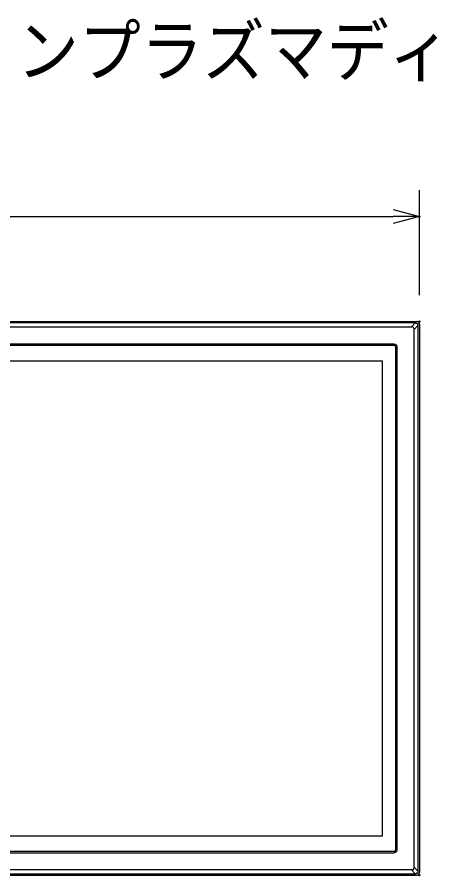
# Model space of a CAD drawing. Units: millimetres, scale not verified. Extents: x -63 to 63, y -57 to 57.
# Drawn here: x -11.9 to 19.8, y -8 to 57.4 of the extents above; entities that cross this region are included whole.
import ezdxf
from ezdxf.enums import TextEntityAlignment as Align

# ---------------------------------------------------------------- set-up
doc = ezdxf.new("R2010")
doc.units = ezdxf.units.MM
doc.header["$LTSCALE"] = 0.190236
doc.header["$PDMODE"] = 32
doc.header["$PDSIZE"] = 0.0951
for name, color, linetype in [('0-0_GAIKEI', 1, 'Continuous'), ('0-1_TOUROKU', 7, 'Continuous'), ('0-2_MOJI1', 2, 'Continuous')]:
    doc.layers.add(name, color=color, linetype=linetype)
doc.styles.add('ＭＳ ゴシック', font='')
doc.styles.get('ＭＳ ゴシック').set_extended_font_data('MS Gothic')

# ---------------------------------------------------------------- blocks, each defined once
blk = doc.blocks.new('_OPEN30')
at = {"layer": '0-1_TOUROKU'}
blk.add_line((0, 0), (-1, 0), dxfattribs=at)
blk.add_lwpolyline([(-1, 0.26795), (0, 0), (-1, -0.26795)], dxfattribs=at)

msp = doc.modelspace()

# ---------------------------------------------------------------- linework, layer by layer
at = {"layer": '0-0_GAIKEI', "color": 3}
for p, q in [((18.7938, 36.2108), (18.7938, 44.2108)), ((-49.1563, 42.2108), (16.7938, 42.2108))]:
    msp.add_line(p, q, dxfattribs=at)
at = {"layer": '0-0_GAIKEI', "color": 7}
for p, q in [((-50.9563, 34.2174), (18.5938, 34.2174)), ((18.7938, 34.0174), (18.7938, -7.7327)), ((-50.9563, -7.9327), (18.5938, -7.9327))]:
    msp.add_line(p, q, dxfattribs=at)
at = {"layer": '0-0_GAIKEI'}
for p, q in [((18.4853, 34.1086), (-50.8537, 34.1086)), ((18.1925, 33.8178), (18.4833, 34.1086)), ((-50.5818, 33.8178), (18.2194, 33.8178)), ((18.685, 33.9068), (18.3943, 33.616)), ((18.3943, -7.3582), (18.3943, 33.6429)), ((18.685, 33.9089), (18.685, -7.6241)), ((16.875, 32.5036), (-49.2375, 32.5036)), ((16.869, 32.3924), (-49.2314, 32.3924)), ((16.9688, 32.2925), (16.9688, -6.0078)), ((17.08, 32.2986), (17.08, -6.0139)), ((-48.3513, 31.2299), (15.9888, 31.2299)), ((15.9888, -4.9452), (15.9888, 31.2299)), ((-48.3513, -4.9452), (15.9888, -4.9452)), ((-49.2375, -6.2189), (16.875, -6.2189)), ((-49.2314, -6.1077), (16.869, -6.1077)), ((-50.8477, -7.8238), (18.4853, -7.8238)), ((18.2194, -7.5331), (-50.5818, -7.5331)), ((18.4833, -7.8238), (18.1925, -7.5331)), ((18.3943, -7.3313), (18.685, -7.6221))]:
    msp.add_line(p, q, dxfattribs=at)
for points in [[(18.4854, 34.1087), (18.4872, 34.1087), (18.4891, 34.1086), (18.4909, 34.1086), (18.4928, 34.1085), (18.4946, 34.1085), (18.4964, 34.1084), (18.4983, 34.1083), (18.5001, 34.1081), (18.502, 34.108), (18.5038, 34.1078), (18.5057, 34.1077), (18.5075, 34.1075), (18.5093, 34.1073), (18.5112, 34.107), (18.513, 34.1068), (18.5148, 34.1065), (18.5166, 34.1062), (18.5185, 34.106), (18.5203, 34.1056), (18.5221, 34.1053), (18.5239, 34.105), (18.5257, 34.1046), (18.5275, 34.1042), (18.5293, 34.1038), (18.5311, 34.1034), (18.5329, 34.103), (18.5347, 34.1025), (18.5365, 34.1021), (18.5383, 34.1016), (18.5401, 34.1011), (18.5418, 34.1006), (18.5436, 34.1001), (18.5454, 34.0995), (18.5471, 34.0989), (18.5489, 34.0984), (18.5506, 34.0978), (18.5524, 34.0972), (18.5541, 34.0965), (18.5558, 34.0959)], [(18.5558, 34.0959), (18.5576, 34.0952), (18.5593, 34.0946), (18.561, 34.0939), (18.5627, 34.0932), (18.5644, 34.0924), (18.5661, 34.0917), (18.5678, 34.0909), (18.5694, 34.0902), (18.5711, 34.0894), (18.5728, 34.0886), (18.5744, 34.0878), (18.5761, 34.0869), (18.5777, 34.0861), (18.5794, 34.0852), (18.581, 34.0844), (18.5826, 34.0835), (18.5842, 34.0826), (18.5858, 34.0817), (18.5874, 34.0807), (18.589, 34.0798), (18.5906, 34.0788), (18.5921, 34.0778), (18.5937, 34.0768), (18.5952, 34.0758), (18.5968, 34.0748), (18.5983, 34.0738), (18.5998, 34.0727), (18.6013, 34.0717), (18.6028, 34.0706), (18.6043, 34.0695), (18.6058, 34.0684), (18.6073, 34.0673), (18.6087, 34.0661), (18.6102, 34.065), (18.6116, 34.0638), (18.613, 34.0626), (18.6144, 34.0615), (18.6158, 34.0603), (18.6172, 34.059)], [(18.6172, 34.059), (18.6186, 34.0578), (18.62, 34.0566), (18.6213, 34.0553), (18.6227, 34.0541), (18.624, 34.0528), (18.6253, 34.0515), (18.6267, 34.0502), (18.628, 34.0489), (18.6292, 34.0476), (18.6305, 34.0462), (18.6318, 34.0449), (18.633, 34.0435), (18.6343, 34.0422), (18.6355, 34.0408), (18.6367, 34.0394), (18.6379, 34.038), (18.6391, 34.0366), (18.6403, 34.0352), (18.6414, 34.0337), (18.6426, 34.0323), (18.6437, 34.0308), (18.6448, 34.0293), (18.6459, 34.0279), (18.647, 34.0264), (18.6481, 34.0249), (18.6492, 34.0234), (18.6502, 34.0219), (18.6512, 34.0203), (18.6523, 34.0188), (18.6533, 34.0172), (18.6543, 34.0157), (18.6552, 34.0141), (18.6562, 34.0125), (18.6572, 34.011), (18.6581, 34.0094), (18.659, 34.0078), (18.6599, 34.0062), (18.6608, 34.0045), (18.6617, 34.0029)], [(18.6617, 34.0029), (18.6625, 34.0013), (18.6634, 33.9996), (18.6642, 33.998), (18.665, 33.9963), (18.6658, 33.9947), (18.6666, 33.993), (18.6674, 33.9913), (18.6681, 33.9896), (18.6689, 33.9879), (18.6696, 33.9863), (18.6703, 33.9845), (18.671, 33.9828), (18.6717, 33.9811), (18.6723, 33.9794), (18.673, 33.9777), (18.6736, 33.9759), (18.6742, 33.9742), (18.6748, 33.9724), (18.6754, 33.9707), (18.676, 33.9689), (18.6765, 33.9672), (18.677, 33.9654), (18.6775, 33.9636), (18.678, 33.9618), (18.6785, 33.9601), (18.679, 33.9583), (18.6794, 33.9565), (18.6798, 33.9547), (18.6803, 33.9529), (18.6807, 33.9511), (18.681, 33.9493), (18.6814, 33.9475), (18.6817, 33.9456), (18.6821, 33.9438), (18.6824, 33.942), (18.6827, 33.9402), (18.683, 33.9384), (18.6832, 33.9365), (18.6835, 33.9347)], [(18.6835, 33.9347), (18.6837, 33.9329), (18.6839, 33.931), (18.6841, 33.9292), (18.6843, 33.9274), (18.6844, 33.9255), (18.6846, 33.9237), (18.6847, 33.9218), (18.6848, 33.92), (18.6849, 33.9182), (18.685, 33.9163), (18.685, 33.9145), (18.6851, 33.9126), (18.6851, 33.9108), (18.6851, 33.9089)], [(16.875, 32.5036), (16.8769, 32.5036), (16.8788, 32.5036), (16.8807, 32.5035), (16.8826, 32.5034), (16.8845, 32.5034), (16.8864, 32.5033), (16.8883, 32.5031), (16.8902, 32.503), (16.892, 32.5028), (16.8939, 32.5027), (16.8958, 32.5025), (16.8977, 32.5023), (16.8996, 32.502), (16.9015, 32.5018), (16.9033, 32.5015), (16.9052, 32.5013), (16.9071, 32.501), (16.9089, 32.5007), (16.9108, 32.5003), (16.9127, 32.5), (16.9145, 32.4996), (16.9164, 32.4992), (16.9182, 32.4988), (16.9201, 32.4984), (16.9219, 32.498), (16.9237, 32.4975), (16.9256, 32.4971), (16.9274, 32.4966), (16.9292, 32.4961), (16.931, 32.4956), (16.9329, 32.495), (16.9347, 32.4945), (16.9365, 32.4939), (16.9383, 32.4934), (16.9401, 32.4928), (16.9419, 32.4921), (16.9436, 32.4915), (16.9454, 32.4909), (16.9472, 32.4902)], [(16.9472, 32.4902), (16.949, 32.4895), (16.9507, 32.4888), (16.9525, 32.4881), (16.9542, 32.4874), (16.956, 32.4866), (16.9577, 32.4859), (16.9594, 32.4851), (16.9611, 32.4843), (16.9628, 32.4835), (16.9646, 32.4827), (16.9662, 32.4818), (16.9679, 32.481), (16.9696, 32.4801), (16.9713, 32.4792), (16.973, 32.4783), (16.9746, 32.4774), (16.9763, 32.4765), (16.9779, 32.4755), (16.9795, 32.4746), (16.9812, 32.4736), (16.9828, 32.4726), (16.9844, 32.4716), (16.986, 32.4706), (16.9876, 32.4696), (16.9891, 32.4685), (16.9907, 32.4675), (16.9923, 32.4664), (16.9938, 32.4653), (16.9954, 32.4642), (16.9969, 32.4631), (16.9984, 32.462), (16.9999, 32.4608), (17.0014, 32.4597), (17.0029, 32.4585), (17.0044, 32.4573), (17.0058, 32.4561), (17.0073, 32.4549), (17.0087, 32.4537), (17.0101, 32.4524)], [(17.0101, 32.4524), (17.0116, 32.4512), (17.013, 32.4499), (17.0143, 32.4486), (17.0157, 32.4473), (17.0171, 32.446), (17.0184, 32.4447), (17.0198, 32.4434), (17.0211, 32.442), (17.0224, 32.4407), (17.0237, 32.4393), (17.025, 32.4379), (17.0263, 32.4365), (17.0276, 32.4351), (17.0288, 32.4337), (17.0301, 32.4323), (17.0313, 32.4308), (17.0325, 32.4294), (17.0337, 32.4279), (17.0349, 32.4264), (17.0361, 32.4249), (17.0372, 32.4235), (17.0384, 32.4219), (17.0395, 32.4204), (17.0406, 32.4189), (17.0417, 32.4174), (17.0428, 32.4158), (17.0439, 32.4143), (17.045, 32.4127), (17.046, 32.4111), (17.0471, 32.4095), (17.0481, 32.4079), (17.0491, 32.4063), (17.0501, 32.4047), (17.051, 32.4031), (17.052, 32.4015), (17.0529, 32.3998), (17.0539, 32.3982), (17.0548, 32.3965), (17.0557, 32.3949)], [(17.0557, 32.3949), (17.0566, 32.3932), (17.0574, 32.3915), (17.0583, 32.3898), (17.0591, 32.3881), (17.0599, 32.3864), (17.0607, 32.3847), (17.0615, 32.383), (17.0623, 32.3813), (17.0631, 32.3795), (17.0638, 32.3778), (17.0645, 32.376), (17.0652, 32.3743), (17.0659, 32.3725), (17.0666, 32.3708), (17.0673, 32.369), (17.0679, 32.3672), (17.0686, 32.3654), (17.0692, 32.3636), (17.0698, 32.3618), (17.0704, 32.36), (17.0709, 32.3582), (17.0715, 32.3564), (17.072, 32.3546), (17.0725, 32.3528), (17.073, 32.351), (17.0735, 32.3491), (17.074, 32.3473), (17.0744, 32.3455), (17.0749, 32.3436), (17.0753, 32.3418), (17.0757, 32.3399), (17.0761, 32.3381), (17.0764, 32.3362), (17.0768, 32.3344), (17.0771, 32.3325), (17.0774, 32.3306), (17.0777, 32.3288), (17.078, 32.3269), (17.0783, 32.325)], [(17.0783, 32.325), (17.0785, 32.3231), (17.0787, 32.3213), (17.0789, 32.3194), (17.0791, 32.3175), (17.0793, 32.3156), (17.0794, 32.3137), (17.0796, 32.3118), (17.0797, 32.31), (17.0798, 32.3081), (17.0799, 32.3062), (17.0799, 32.3043), (17.08, 32.3024), (17.08, 32.3005), (17.08, 32.2986)], [(16.9015, -6.2171), (16.8996, -6.2173), (16.8977, -6.2175), (16.8958, -6.2177), (16.8939, -6.2179), (16.8921, -6.2181), (16.8902, -6.2183), (16.8883, -6.2184), (16.8864, -6.2185), (16.8845, -6.2186), (16.8826, -6.2187), (16.8807, -6.2188), (16.8788, -6.2188), (16.8769, -6.2188), (16.875, -6.2189)], [(16.9713, -6.1945), (16.9696, -6.1954), (16.9679, -6.1962), (16.9663, -6.1971), (16.9646, -6.1979), (16.9629, -6.1987), (16.9611, -6.1996), (16.9594, -6.2003), (16.9577, -6.2011), (16.956, -6.2019), (16.9542, -6.2026), (16.9525, -6.2033), (16.9507, -6.2041), (16.949, -6.2048), (16.9472, -6.2054), (16.9454, -6.2061), (16.9437, -6.2067), (16.9419, -6.2074), (16.9401, -6.208), (16.9383, -6.2086), (16.9365, -6.2092), (16.9347, -6.2098), (16.9329, -6.2103), (16.9311, -6.2108), (16.9292, -6.2114), (16.9274, -6.2119), (16.9256, -6.2123), (16.9237, -6.2128), (16.9219, -6.2133), (16.9201, -6.2137), (16.9182, -6.2141), (16.9164, -6.2145), (16.9145, -6.2149), (16.9127, -6.2153), (16.9108, -6.2156), (16.9089, -6.2159), (16.9071, -6.2162), (16.9052, -6.2165), (16.9033, -6.2168), (16.9015, -6.2171)], [(17.0289, -6.1489), (17.0276, -6.1504), (17.0263, -6.1518), (17.0251, -6.1532), (17.0238, -6.1545), (17.0225, -6.1559), (17.0211, -6.1573), (17.0198, -6.1586), (17.0185, -6.1599), (17.0171, -6.1613), (17.0157, -6.1626), (17.0143, -6.1639), (17.0129, -6.1651), (17.0115, -6.1664), (17.0101, -6.1677), (17.0087, -6.1689), (17.0073, -6.1701), (17.0058, -6.1713), (17.0043, -6.1725), (17.0029, -6.1737), (17.0014, -6.1749), (16.9999, -6.1761), (16.9984, -6.1772), (16.9969, -6.1783), (16.9953, -6.1795), (16.9938, -6.1806), (16.9923, -6.1817), (16.9907, -6.1827), (16.9891, -6.1838), (16.9876, -6.1848), (16.986, -6.1859), (16.9844, -6.1869), (16.9828, -6.1879), (16.9812, -6.1889), (16.9795, -6.1899), (16.9779, -6.1908), (16.9763, -6.1918), (16.9746, -6.1927), (16.973, -6.1936), (16.9713, -6.1945)], [(17.0666, -6.086), (17.066, -6.0878), (17.0653, -6.0895), (17.0645, -6.0913), (17.0638, -6.093), (17.0631, -6.0948), (17.0623, -6.0965), (17.0615, -6.0982), (17.0607, -6.1), (17.0599, -6.1017), (17.0591, -6.1034), (17.0583, -6.1051), (17.0574, -6.1068), (17.0566, -6.1084), (17.0557, -6.1101), (17.0548, -6.1118), (17.0539, -6.1134), (17.0529, -6.1151), (17.052, -6.1167), (17.051, -6.1183), (17.0501, -6.12), (17.0491, -6.1216), (17.0481, -6.1232), (17.0471, -6.1248), (17.046, -6.1264), (17.045, -6.128), (17.0439, -6.1295), (17.0428, -6.1311), (17.0418, -6.1326), (17.0407, -6.1342), (17.0395, -6.1357), (17.0384, -6.1372), (17.0373, -6.1387), (17.0361, -6.1402), (17.0349, -6.1417), (17.0337, -6.1432), (17.0325, -6.1446), (17.0313, -6.1461), (17.0301, -6.1475), (17.0289, -6.1489)], [(17.08, -6.0139), (17.08, -6.0157), (17.08, -6.0176), (17.0799, -6.0195), (17.0799, -6.0214), (17.0798, -6.0233), (17.0797, -6.0252), (17.0796, -6.0271), (17.0794, -6.029), (17.0793, -6.0309), (17.0791, -6.0327), (17.0789, -6.0346), (17.0787, -6.0365), (17.0785, -6.0384), (17.0782, -6.0403), (17.078, -6.0421), (17.0777, -6.044), (17.0774, -6.0459), (17.0771, -6.0477), (17.0768, -6.0496), (17.0764, -6.0515), (17.0761, -6.0533), (17.0757, -6.0552), (17.0753, -6.057), (17.0749, -6.0589), (17.0744, -6.0607), (17.074, -6.0626), (17.0735, -6.0644), (17.073, -6.0662), (17.0725, -6.068), (17.072, -6.0699), (17.0715, -6.0717), (17.0709, -6.0735), (17.0704, -6.0753), (17.0698, -6.0771), (17.0692, -6.0789), (17.0686, -6.0807), (17.0679, -6.0825), (17.0673, -6.0842), (17.0666, -6.086)], [(18.5112, -7.8223), (18.5093, -7.8225), (18.5075, -7.8227), (18.5057, -7.8229), (18.5038, -7.8231), (18.502, -7.8232), (18.5001, -7.8234), (18.4983, -7.8235), (18.4964, -7.8236), (18.4946, -7.8237), (18.4928, -7.8238), (18.4909, -7.8238), (18.4891, -7.8239), (18.4872, -7.8239), (18.4854, -7.8239)], [(18.5794, -7.8005), (18.5777, -7.8014), (18.5761, -7.8022), (18.5744, -7.803), (18.5728, -7.8038), (18.5711, -7.8046), (18.5694, -7.8054), (18.5678, -7.8062), (18.5661, -7.807), (18.5644, -7.8077), (18.5627, -7.8084), (18.561, -7.8091), (18.5593, -7.8098), (18.5576, -7.8105), (18.5558, -7.8111), (18.5541, -7.8118), (18.5524, -7.8124), (18.5506, -7.813), (18.5489, -7.8136), (18.5471, -7.8142), (18.5454, -7.8148), (18.5436, -7.8153), (18.5418, -7.8158), (18.5401, -7.8164), (18.5383, -7.8168), (18.5365, -7.8173), (18.5347, -7.8178), (18.5329, -7.8182), (18.5311, -7.8187), (18.5293, -7.8191), (18.5275, -7.8195), (18.5257, -7.8199), (18.5239, -7.8202), (18.5221, -7.8206), (18.5203, -7.8209), (18.5185, -7.8212), (18.5166, -7.8215), (18.5148, -7.8218), (18.513, -7.822), (18.5112, -7.8223)], [(18.6355, -7.756), (18.6343, -7.7574), (18.633, -7.7588), (18.6318, -7.7601), (18.6305, -7.7615), (18.6292, -7.7628), (18.628, -7.7642), (18.6267, -7.7655), (18.6253, -7.7668), (18.624, -7.768), (18.6227, -7.7693), (18.6213, -7.7706), (18.62, -7.7718), (18.6186, -7.7731), (18.6172, -7.7743), (18.6158, -7.7755), (18.6144, -7.7767), (18.613, -7.7779), (18.6116, -7.7791), (18.6102, -7.7802), (18.6087, -7.7814), (18.6073, -7.7825), (18.6058, -7.7836), (18.6043, -7.7847), (18.6028, -7.7858), (18.6013, -7.7869), (18.5998, -7.788), (18.5983, -7.789), (18.5968, -7.7901), (18.5952, -7.7911), (18.5937, -7.7921), (18.5921, -7.7931), (18.5906, -7.7941), (18.589, -7.795), (18.5874, -7.796), (18.5858, -7.7969), (18.5842, -7.7978), (18.5826, -7.7987), (18.581, -7.7996), (18.5794, -7.8005)], [(18.6723, -7.6946), (18.6717, -7.6964), (18.671, -7.6981), (18.6703, -7.6998), (18.6696, -7.7015), (18.6689, -7.7032), (18.6681, -7.7049), (18.6674, -7.7066), (18.6666, -7.7083), (18.6658, -7.7099), (18.665, -7.7116), (18.6642, -7.7132), (18.6634, -7.7149), (18.6625, -7.7165), (18.6617, -7.7182), (18.6608, -7.7198), (18.6599, -7.7214), (18.659, -7.723), (18.6581, -7.7246), (18.6572, -7.7262), (18.6562, -7.7278), (18.6552, -7.7294), (18.6543, -7.7309), (18.6533, -7.7325), (18.6523, -7.734), (18.6512, -7.7356), (18.6502, -7.7371), (18.6492, -7.7386), (18.6481, -7.7401), (18.647, -7.7416), (18.6459, -7.7431), (18.6448, -7.7446), (18.6437, -7.7461), (18.6426, -7.7475), (18.6414, -7.749), (18.6403, -7.7504), (18.6391, -7.7518), (18.6379, -7.7532), (18.6367, -7.7547), (18.6355, -7.756)], [(18.6851, -7.6242), (18.6851, -7.626), (18.6851, -7.6279), (18.685, -7.6297), (18.685, -7.6316), (18.6849, -7.6334), (18.6848, -7.6353), (18.6847, -7.6371), (18.6846, -7.6389), (18.6844, -7.6408), (18.6843, -7.6426), (18.6841, -7.6445), (18.6839, -7.6463), (18.6837, -7.6481), (18.6835, -7.65), (18.6832, -7.6518), (18.683, -7.6536), (18.6827, -7.6554), (18.6824, -7.6573), (18.6821, -7.6591), (18.6817, -7.6609), (18.6814, -7.6627), (18.681, -7.6645), (18.6807, -7.6663), (18.6803, -7.6681), (18.6798, -7.6699), (18.6794, -7.6717), (18.679, -7.6735), (18.6785, -7.6753), (18.678, -7.6771), (18.6775, -7.6789), (18.677, -7.6806), (18.6765, -7.6824), (18.676, -7.6842), (18.6754, -7.6859), (18.6748, -7.6877), (18.6742, -7.6894), (18.6736, -7.6912), (18.673, -7.6929), (18.6723, -7.6946)]]:
    msp.add_lwpolyline(points, dxfattribs=at)
for centre, start, end in [((18.5938, 34.0174), 89.92153, 90), ((18.5938, 34.0174), 0, 0.07847), ((18.5938, -7.7327), 359.92153, 0), ((18.5938, -7.7327), 270, 270.07847)]:
    msp.add_arc(centre, 0.2, start, end, dxfattribs=at)
at = {"layer": '0-0_GAIKEI', "color": 7}
for centre, start, end in [((18.5938, 34.0174), 0.07847, 89.92153), ((18.5938, -7.7327), 270.07847, 359.92153)]:
    msp.add_arc(centre, 0.2, start, end, dxfattribs=at)
at = {"layer": '0-0_GAIKEI'}
for centre, major_axis, ratio, start_param, end_param in [((17.7902, 33.2138), (-0.5586, -0.5586), 0.411395, 2.7513017, 3.5318836), ((16.8687, 32.2923), (-0.0709, -0.0709), 0.997265, 2.357564, 3.9256213), ((16.8687, -6.0075), (-0.0709, 0.0709), 0.997265, 2.357564, 3.9256213), ((17.7902, -6.929), (-0.5586, 0.5586), 0.411395, 2.7513017, 3.5318836)]:
    msp.add_ellipse(centre, major_axis=major_axis, ratio=ratio, start_param=start_param, end_param=end_param, dxfattribs=at)
at = {"layer": '0-1_TOUROKU'}
for p in [(18.7938, 42.2108), (18.7938, 34.2108)]:
    msp.add_point(p, dxfattribs=at)
at = {"layer": '0-2_MOJI1', "color": 7}
for p in [(18.7977, 34.2174), (18.7977, -7.9327)]:
    msp.add_point(p, dxfattribs=at)

# ---------------------------------------------------------------- block references
at = {"layer": '0-0_GAIKEI', "xscale": 2, "yscale": 2}
msp.add_blockref('_OPEN30', (18.7938, 42.2108), dxfattribs=at)

# ---------------------------------------------------------------- texts
at = {"layer": '0-2_MOJI1', "style": 'ＭＳ ゴシック', "width": 0.9}
msp.add_text('ハイビジョンプラズマディスプレイ', height=3.848, dxfattribs=at).set_placement((-35.5001, 51.7599), align=Align.BOTTOM_LEFT)

doc.saveas('drawing.dxf')
